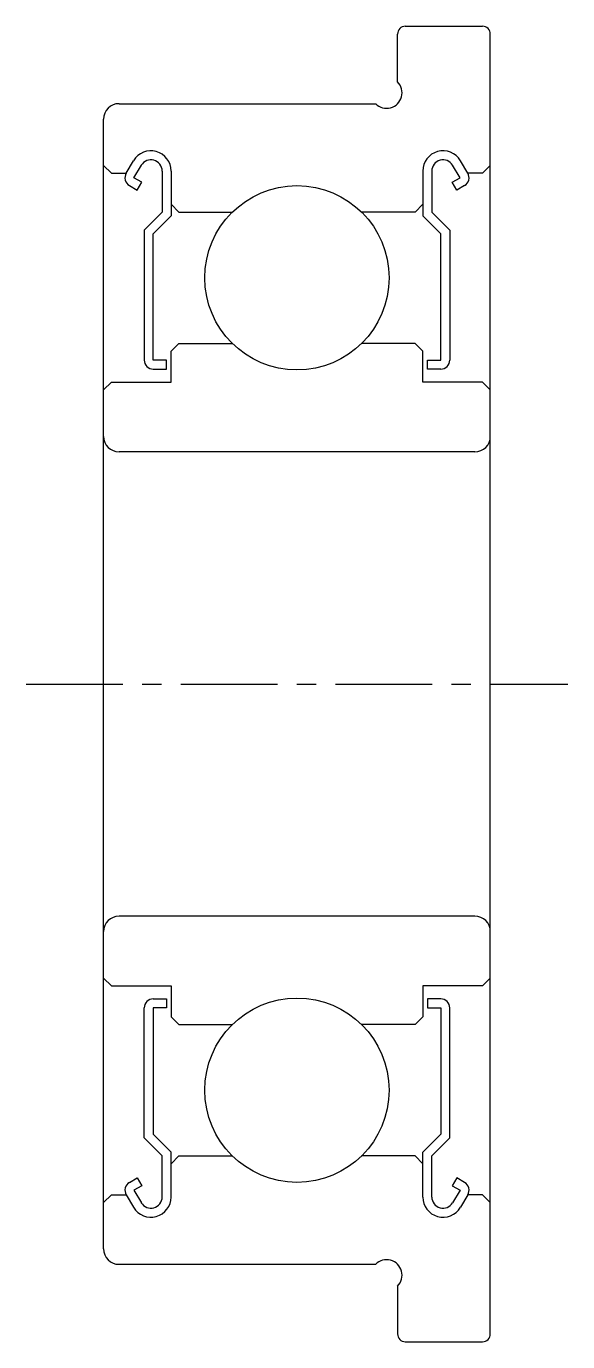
# Model space of a CAD drawing. Extents: x 2.6 to 39, y 2.5 to 33.6.
# Drawn here: x 31.98 to 38.98, y 16.57 to 33.57 of the extents above; entities outside this region: 2.
import ezdxf

# ---------------------------------------------------------------- set-up
doc = ezdxf.new("R2010")
doc.units = 0
doc.linetypes.add('CENTER', pattern=[2, 1.25, -0.25, 0.25, -0.25])
doc.layers.get('0').update_dxf_attribs({"linetype": 'CONTINUOUS'})
doc.layers.add('CENTER', color=1, linetype='CENTER')

msp = doc.modelspace()

# ---------------------------------------------------------------- linework, layer by layer
at = {"color": 7, "linetype": 'CONTINUOUS'}
for p, q in [((36.884, 33.571), (37.884, 33.571)), ((36.784, 32.854), (36.784, 33.471)), ((37.984, 16.671), (37.984, 33.471)), ((33.184, 32.571), (36.502, 32.571)), ((36.784, 32.571), (36.784, 32.571)), ((32.984, 17.771), (32.984, 32.371)), ((33.276, 31.672), (33.372, 31.834)), ((37.693, 31.672), (37.597, 31.834)), ((32.984, 31.771), (33.084, 31.671)), ((33.084, 31.671), (33.275, 31.671)), ((33.376, 31.613), (33.472, 31.775)), ((33.741, 31.701), (33.741, 31.171)), ((33.857, 31.701), (33.857, 31.123)), ((37.111, 31.701), (37.111, 31.123)), ((37.228, 31.701), (37.228, 31.171)), ((37.593, 31.613), (37.497, 31.775)), ((37.884, 31.671), (37.693, 31.671)), ((37.984, 31.771), (37.884, 31.671)), ((33.318, 31.512), (33.419, 31.454)), ((33.477, 31.555), (33.376, 31.613)), ((33.419, 31.454), (33.477, 31.555)), ((37.492, 31.555), (37.593, 31.613)), ((37.55, 31.454), (37.492, 31.555)), ((37.651, 31.512), (37.55, 31.454)), ((33.741, 31.171), (33.508, 30.938)), ((33.857, 31.123), (33.625, 30.89)), ((33.857, 31.271), (33.957, 31.171)), ((33.957, 31.171), (34.651, 31.171)), ((37.011, 31.171), (36.318, 31.171)), ((37.111, 31.271), (37.011, 31.171)), ((37.111, 31.123), (37.344, 30.89)), ((37.228, 31.171), (37.461, 30.938)), ((33.508, 30.938), (33.508, 29.257)), ((33.625, 29.257), (33.625, 30.89)), ((37.344, 29.257), (37.344, 30.89)), ((37.461, 30.938), (37.461, 29.257)), ((33.857, 29.371), (33.957, 29.471)), ((33.957, 29.471), (34.651, 29.471)), ((37.011, 29.471), (36.318, 29.471)), ((37.111, 29.371), (37.011, 29.471)), ((33.799, 29.257), (33.625, 29.257)), ((33.799, 29.141), (33.799, 29.257)), ((33.857, 28.971), (33.857, 29.371)), ((37.111, 28.971), (37.111, 29.371)), ((37.17, 29.257), (37.344, 29.257)), ((37.17, 29.141), (37.17, 29.257)), ((33.625, 29.141), (33.799, 29.141)), ((37.344, 29.141), (37.17, 29.141)), ((32.984, 28.871), (33.084, 28.971)), ((33.084, 28.971), (33.857, 28.971)), ((37.884, 28.971), (37.111, 28.971)), ((37.984, 28.871), (37.884, 28.971)), ((37.784, 28.071), (33.184, 28.071)), ((37.784, 22.071), (33.184, 22.071)), ((35.484, 22.071), (35.484, 22.071)), ((36.634, 22.071), (36.634, 22.071)), ((32.984, 21.271), (33.084, 21.171)), ((37.984, 21.271), (37.884, 21.171)), ((33.084, 21.171), (33.857, 21.171)), ((33.857, 21.171), (33.857, 20.771)), ((37.884, 21.171), (37.111, 21.171)), ((37.111, 21.171), (37.111, 20.771)), ((33.625, 21.001), (33.799, 21.001)), ((33.799, 21.001), (33.799, 20.885)), ((37.17, 21.001), (37.17, 20.885)), ((37.344, 21.001), (37.17, 21.001)), ((33.508, 19.204), (33.508, 20.885)), ((33.625, 20.885), (33.625, 19.252)), ((33.799, 20.885), (33.625, 20.885)), ((33.857, 20.771), (33.957, 20.671)), ((37.111, 20.771), (37.011, 20.671)), ((37.17, 20.885), (37.344, 20.885)), ((37.344, 20.885), (37.344, 19.252)), ((37.461, 19.204), (37.461, 20.885)), ((33.957, 20.671), (34.651, 20.671)), ((37.011, 20.671), (36.318, 20.671)), ((33.857, 19.019), (33.625, 19.252)), ((37.111, 19.019), (37.344, 19.252)), ((33.741, 18.971), (33.508, 19.204)), ((37.228, 18.971), (37.461, 19.204)), ((33.741, 18.441), (33.741, 18.971)), ((33.857, 18.441), (33.857, 19.019)), ((33.857, 18.871), (33.957, 18.971)), ((33.957, 18.971), (34.651, 18.971)), ((37.011, 18.971), (36.318, 18.971)), ((37.111, 18.871), (37.011, 18.971)), ((37.111, 18.441), (37.111, 19.019)), ((37.228, 18.441), (37.228, 18.971)), ((33.318, 18.63), (33.419, 18.688)), ((33.477, 18.587), (33.376, 18.529)), ((33.419, 18.688), (33.477, 18.587)), ((37.55, 18.688), (37.492, 18.587)), ((37.492, 18.587), (37.593, 18.529)), ((37.651, 18.63), (37.55, 18.688)), ((32.984, 18.371), (33.084, 18.471)), ((33.084, 18.471), (33.275, 18.471)), ((33.276, 18.47), (33.372, 18.308)), ((33.376, 18.529), (33.472, 18.367)), ((37.593, 18.529), (37.497, 18.367)), ((37.693, 18.47), (37.597, 18.308)), ((37.884, 18.471), (37.693, 18.471)), ((37.984, 18.371), (37.884, 18.471)), ((33.184, 17.571), (36.502, 17.571)), ((36.784, 17.571), (36.784, 17.571)), ((36.784, 17.288), (36.784, 16.671)), ((36.884, 16.571), (37.884, 16.571))]:
    msp.add_line(p, q, dxfattribs=at)
for centre in [(35.484, 30.321), (35.484, 19.821)]:
    msp.add_circle(centre, 1.191, dxfattribs=at)
for centre, radius, start, end in [((36.884, 33.471), 0.1, 90, 180), ((37.884, 33.471), 0.1, 0, 90), ((36.643, 32.712), 0.2, 224.9995, 45.0005), ((33.184, 32.371), 0.2, 90, 180), ((33.596, 31.701), 0.261, 0, 149.3798), ((37.372, 31.701), 0.261, 30.6202, 180), ((33.596, 31.701), 0.145, 0, 149.3798), ((37.372, 31.701), 0.145, 30.6202, 180), ((33.376, 31.613), 0.116, 149.3798, 239.9987), ((37.593, 31.613), 0.116, 300.0013, 30.6202), ((33.625, 29.257), 0.116, 180, 270), ((37.344, 29.257), 0.116, 270, 0), ((33.184, 28.271), 0.2, 180, 270), ((37.784, 28.271), 0.2, 270, 0), ((33.184, 21.871), 0.2, 90, 180), ((37.784, 21.871), 0.2, 0, 90), ((33.625, 20.885), 0.116, 90, 180), ((37.344, 20.885), 0.116, 0, 90), ((33.376, 18.529), 0.116, 120.0013, 210.6202), ((37.593, 18.529), 0.116, 329.3798, 59.9987), ((33.596, 18.441), 0.261, 210.6202, 0), ((33.596, 18.441), 0.145, 210.6202, 0), ((37.372, 18.441), 0.261, 180, 329.3798), ((37.372, 18.441), 0.145, 180, 329.3798), ((33.184, 17.771), 0.2, 180, 270), ((36.643, 17.43), 0.2, 314.9995, 135.0005), ((36.884, 16.671), 0.1, 180, 270), ((37.884, 16.671), 0.1, 270, 0)]:
    msp.add_arc(centre, radius, start, end, dxfattribs=at)
at = {"layer": 'CENTER', "color": 1, "linetype": 'CENTER'}
msp.add_line((31.984, 25.071), (38.984, 25.071), dxfattribs=at)

# ---------------------------------------------------------------- texts
at = {"color": 7, "linetype": 'CONTINUOUS'}
for p in [(2.5, 6.25), (2.5, 2.5)]:
    msp.add_text('FL696ZZ', height=1, dxfattribs=at).set_placement(p)

doc.saveas('drawing.dxf')
